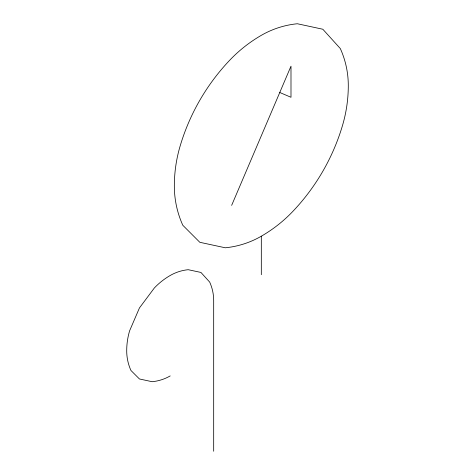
<?xml version="1.0" encoding="UTF-8"?>
<svg xmlns="http://www.w3.org/2000/svg" width="475" height="475" viewBox="0 0 475 475"><rect width="100%" height="100%" fill="white"/><g stroke="black" fill="none" stroke-linecap="round" stroke-linejoin="round"><path stroke-width="0.71" d="M231.646 205.372L290.991 66.168L290.991 97.28L279.769 92.494M261.315 236.206A89.751 89.751 0 0 1 225.287 247.79L199.815 242.297L182.81 225.269A95.297 95.297 0 0 1 174.337 185.986A140.564 140.564 0 0 1 180.162 145.95A212.349 212.349 0 0 1 229.55 60.402A140.564 140.564 0 0 1 261.315 35.334A89.751 89.751 0 0 1 297.344 23.75L322.822 29.242L340.314 48.557A89.751 89.751 0 0 1 348.294 85.553A140.564 140.564 0 0 1 342.469 125.596A212.349 212.349 0 0 1 293.081 211.143A140.564 140.564 0 0 1 261.315 236.206L261.315 274.71M213.685 451.25L213.685 300.598A44.876 44.876 0 0 0 209.695 282.103L200.943 272.442L188.207 269.699A44.876 44.876 0 0 0 170.192 275.488A70.282 70.282 0 0 0 154.31 288.022L139.442 307.954L129.616 330.796A70.282 70.282 0 0 0 126.706 350.817A47.648 47.648 0 0 0 130.94 370.458L139.442 378.973L152.178 381.716A44.876 44.876 0 0 0 170.192 375.927"/></g></svg>
